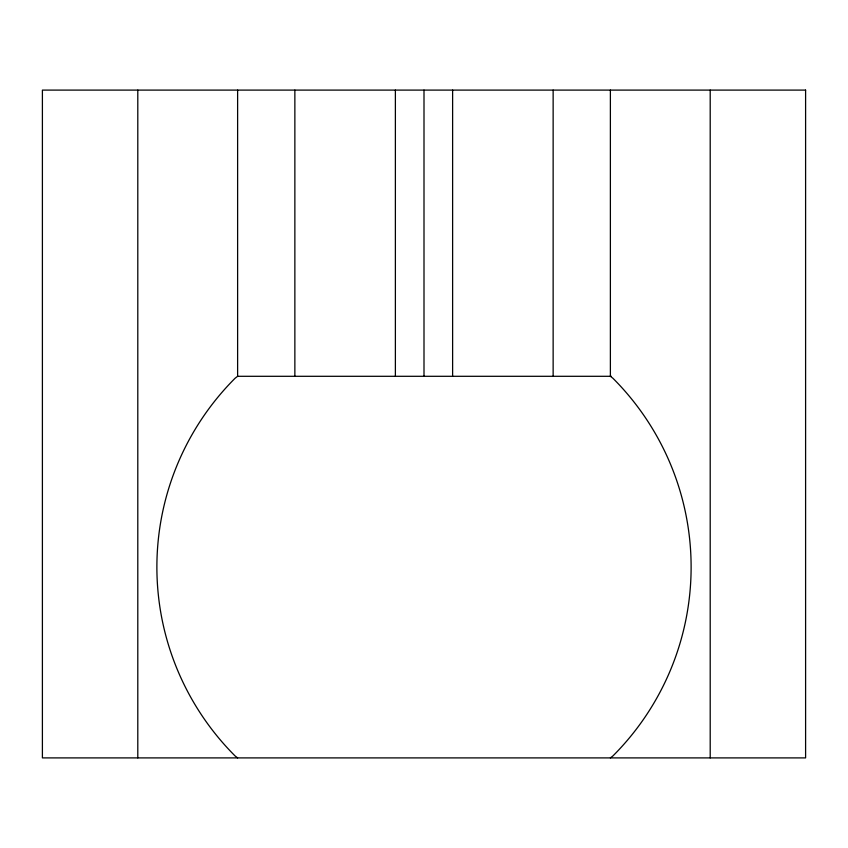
<?xml version="1.0" encoding="UTF-8"?>
<svg xmlns="http://www.w3.org/2000/svg" width="848" height="848" viewBox="0 0 848 848"><rect width="100%" height="100%" fill="white"/><g stroke="black" fill="none" stroke-linecap="round" stroke-linejoin="round"><path stroke-width="1.27" d="M611.408 376.3L237.62 376.3L235.119 378.219A267.12 267.12 0 0 0 235.119 755.981L237.62 757.9M610.38 757.9L612.881 755.981A267.12 267.12 0 0 0 612.881 378.219L610.38 376.3L610.38 90.1M710.2 90.1L710.2 757.9M553.14 90.1L553.14 376.3M452.62 90.1L452.62 376.3M424 90.1L424 376.3M395.38 90.1L395.38 376.3M294.86 90.1L294.86 376.3M237.62 90.1L237.62 376.3M137.8 90.1L137.8 757.9M805.6 90.1L42.4 90.1L42.4 757.9L805.6 757.9L805.6 90.1"/></g></svg>
